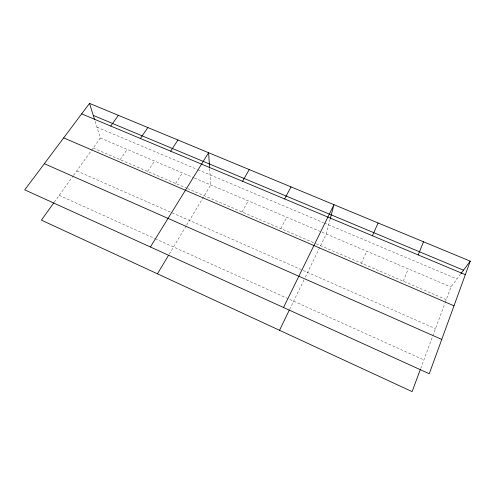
<?xml version="1.0" encoding="UTF-8"?>
<svg xmlns="http://www.w3.org/2000/svg" width="495" height="495" viewBox="0 0 495 495"><rect width="100%" height="100%" fill="white"/><g stroke="black" fill="none" stroke-linecap="round" stroke-linejoin="round"><path stroke-width="0.37" stroke-dasharray="2.48 1.86" d="M330.153 219.167L326.242 234.005L304.939 277.893M420.682 368.552L444.962 303.194M445.228 302.482L450.976 287.001L460.468 274.273M403.264 281.185L408.307 268.872M361.375 263.204L366.739 251.213M289.612 309.474L304.611 278.574M280.807 228.61L286.766 217.237M242.049 211.965L248.273 200.883M169.216 254.176L186.25 225.757M186.652 225.095L210.728 184.932L209.633 168.3M175.682 183.472L182.352 172.879M147.652 171.437L154.496 161.042M120.149 159.631L127.166 149.434M54.283 202.195L73.136 175.923M73.588 175.292L90.932 151.13M91.377 150.511L100.33 138.031L94.885 120.557M96.946 127.172L197.288 169.476M198 169.779L323.668 222.756M324.38 223.053L456.978 278.957M100.33 138.031L193.7 177.699M194.411 178.002L321.305 231.908M322.01 232.211L450.976 287.001M93.153 148.036L186.832 188.261M187.531 188.558L315.6 243.546M316.311 243.856L446.28 299.654M76.744 170.899L435.501 328.661M59.165 195.389L154.601 238.442M155.306 238.757L423.893 359.902"/><path stroke-width="0.74" d="M330.338 218.456L333.97 204.676L283.524 307.5M470.25 261.156L429.258 373.75L24.75 189.863L89.527 103.381L470.25 261.156L460.901 273.692M420.41 369.276L412.106 391.619L41.407 220.139L53.837 202.814M418.188 254.931L423.522 241.789M372.395 235.731L378.112 222.973M279.514 330.283L289.272 310.173M284.613 198.934L291.035 186.887M242.519 181.294L249.263 169.575M157.441 273.815L168.43 255.488M150.393 246.974L208.605 152.726L209.583 167.57M170.664 151.173L177.922 140.011M140.394 138.482L147.863 127.555M110.738 126.052L118.404 115.347M93.277 115.409L463.518 270.183M81.675 113.869L465.325 274.688M63.688 137.882L453.995 305.799M44.352 163.697L441.75 339.44M89.527 103.381L94.656 119.821"/></g></svg>
